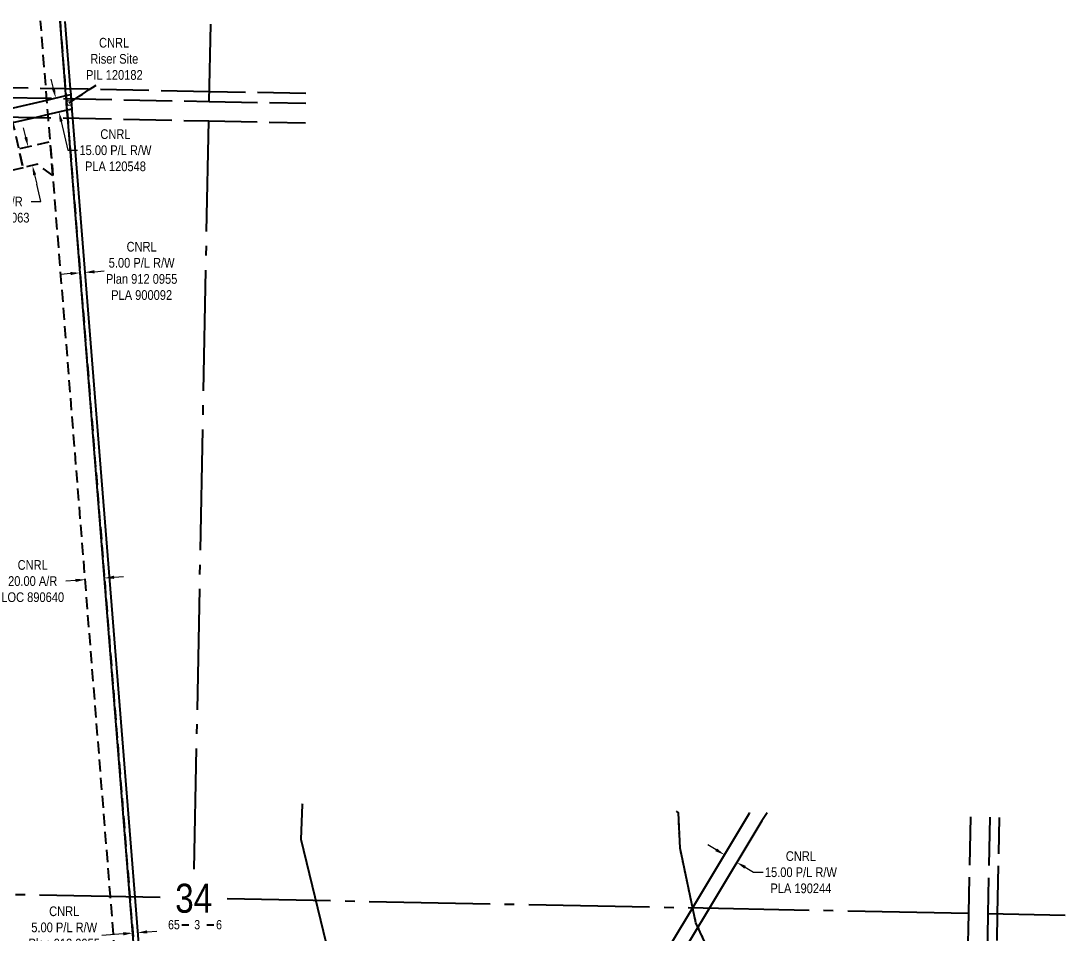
# Model space of a CAD drawing. Extents: x 405326 to 424052, y 6044755 to 6062236.
# Drawn here: x 411770 to 412851, y 6058759 to 6059702 of the extents above; entities that cross this region are included whole.
import ezdxf
from ezdxf.enums import TextEntityAlignment as Align

# ---------------------------------------------------------------- set-up
doc = ezdxf.new("R2010")
doc.units = 0
doc.header["$LTSCALE"] = 5
for name, pattern in [('foc-ACCESSROAD', [3.75, 2.5, -1.25]), ('foc-QUARTERLINE', [33, 25, -3, 2, -3]), ('foc-UNSURVEYED', [12.5, 10, -2.5]), ('foc-WHEELTRACKS', [2, 0.4, -1.6])]:
    doc.linetypes.add(name, pattern=pattern)
for name, color, linetype in [('10', 1, 'Continuous'), ('9', 3, 'Continuous'), ('F-AR', 190, 'foc-ACCESSROAD'), ('F-RW', 190, 'Continuous'), ('F-WS', 190, 'foc-ACCESSROAD'), ('L-SECLBL', 7, 'Continuous'), ('L-SECQ', 8, 'foc-QUARTERLINE'), ('L-USEC', 7, 'foc-UNSURVEYED'), ('T-CREEK', 160, 'Continuous'), ('T-WATER-P3', 160, 'foc-WHEELTRACKS')]:
    doc.layers.add(name, color=color, linetype=linetype)
for name, color, linetype, lineweight in [('F-AR-T', 190, 'Continuous', 9), ('F-RW-T', 190, 'Continuous', 9), ('F-WS-T', 190, 'Continuous', 9)]:
    doc.layers.add(name, color=color, linetype=linetype, lineweight=lineweight)
doc.styles.add('80CG', font='ARIALN.TTF', dxfattribs={"height": 10})
doc.styles.add('80L', font='ARIALN.TTF', dxfattribs={"height": 10})
doc.styles.add('foc-LtypeFont', font='ARIALN.TTF', dxfattribs={"height": 7.35})
doc.styles.add('SIMPLEX', font='ARIALN.TTF')
doc.linetypes.add('foc-TOPO-flowdirection-NOLINE', pattern='A,0,[">",foc-LtypeFont,S=0.3,R=0,X=0,Y=-0.945],-20,[">",foc-LtypeFont,S=0.3,R=0,X=0,Y=-0.945],0', length=20)
doc.dimstyles.new('Compass 5 000', dxfattribs={"dimscale": 5, "dimtxt": 9, "dimasz": 2, "dimexe": 0.2, "dimexo": 0.0625, "dimgap": 0.5, "dimtad": 0, "dimtih": 1, "dimtoh": 1, "dimzin": 0, "dimdsep": 46, "dimtxsty": '80CG', "dimcen": 0.1, "dimse1": 1, "dimse2": 1, "dimclrd": 256, "dimclrt": 256, "dimaunit": 1, "dimadec": 4, "dimazin": 0, "dimtfac": 0.06, "dimtofl": 0, "dimtmove": 0, "dimatfit": 1, "dimfxl": 0.2, "dimtolj": 1, "dimtzin": 0, "dimlwd": -1, "dimarcsym": 0})

# ---------------------------------------------------------------- blocks, each defined once
blk = doc.blocks.new('L-SECLBL')
at = {"layer": '9', "color": 7}
for p, q in [((-5.1, -27.8), (-12.3, -27.8)), ((20.7, -27.8), (13.5, -27.8))]:
    blk.add_line(p, q, dxfattribs=at)
at = {"layer": '10', "color": 2, "style": 'SIMPLEX'}
blk.add_attdef('SEC', text='', height=30, dxfattribs=at).set_placement((0, 0), align=Align.MIDDLE)
at = {"layer": '10', "color": 5, "style": '80L'}
blk.add_attdef('TWP', text='', height=9.5, dxfattribs=at).set_placement((-14.4, -27.4), align=Align.MIDDLE_RIGHT)
blk.add_attdef('RGE', text='', height=9.5, dxfattribs=at).set_placement((3.6, -27.4), align=Align.MIDDLE_CENTER)
blk.add_attdef('MER', text='', height=9.5, dxfattribs=at).set_placement((23.2, -27.4), align=Align.MIDDLE_LEFT)
blk = doc.blocks.new('*D842')
at = {"layer": 'F-RW-T', "transparency": 16777216}
for p, q in [((412489.6, 6058844.7), (412481, 6058849.9)), ((412519.6, 6058826.7), (412528.2, 6058821.5)), ((412528.2, 6058821.5), (412538.2, 6058821.5))]:
    blk.add_line(p, q, dxfattribs=at)
for points in [[(412490.5, 6058846.2), (412488.7, 6058843.3), (412498.2, 6058839.6)], [(412520.5, 6058828.1), (412518.7, 6058825.3), (412511, 6058831.8)]]:
    blk.add_solid(points, dxfattribs=at)
at = {"layer": 'F-RW-T', "transparency": 16777216, "insert": (412577.3, 6058821.5), "char_height": 10, "attachment_point": 5, "style": '80CG'}
blk.add_mtext('\\A1;CNRL\\P15.00 P/L R/W\\PPLA 190244', dxfattribs=at)
blk = doc.blocks.new('*D854')
at = {"layer": 'F-AR-T', "transparency": 16777216}
for p, q in [((411861.6, 6058688.9), (411851.6, 6058688.1)), ((411901.5, 6058692.1), (411911.4, 6058692.9))]:
    blk.add_line(p, q, dxfattribs=at)
for points in [[(411861.5, 6058690.6), (411861.7, 6058687.2), (411871.6, 6058689.7)], [(411901.3, 6058693.8), (411901.6, 6058690.4), (411891.5, 6058691.3)]]:
    blk.add_solid(points, dxfattribs=at)
at = {"layer": 'F-AR-T', "transparency": 16777216, "insert": (411817.3, 6058688.1), "char_height": 10, "attachment_point": 5, "style": '80CG'}
blk.add_mtext('\\A1;CNRL\\P20.00 A/R\\PLOC 890640', dxfattribs=at)
blk = doc.blocks.new('*D855')
at = {"layer": 'F-RW-T', "transparency": 16777216}
for p, q in [((411901.1, 6058759.8), (411911, 6058760.6)), ((411876.1, 6058757.8), (411854, 6058756.1))]:
    blk.add_line(p, q, dxfattribs=at)
for points in [[(411900.9, 6058761.5), (411901.2, 6058758.2), (411891.1, 6058759)], [(411876, 6058759.5), (411876.3, 6058756.2), (411886.1, 6058758.6)]]:
    blk.add_solid(points, dxfattribs=at)
at = {"layer": 'F-RW-T', "transparency": 16777216, "insert": (411815.2, 6058756.1), "char_height": 10, "attachment_point": 5, "style": '80CG'}
blk.add_mtext('\\A1;CNRL\\P5.00 P/L R/W\\PPlan 912 0955\\PPLA 900092', dxfattribs=at)
blk = doc.blocks.new('*D858')
at = {"layer": 'F-AR-T', "transparency": 16777216}
for p, q in [((411866.8, 6059126.7), (411876.7, 6059127.4)), ((411826.9, 6059123.5), (411816.9, 6059122.7))]:
    blk.add_line(p, q, dxfattribs=at)
for points in [[(411866.6, 6059128.3), (411866.9, 6059125), (411856.8, 6059125.9)], [(411826.8, 6059125.1), (411827, 6059121.8), (411836.9, 6059124.3)]]:
    blk.add_solid(points, dxfattribs=at)
at = {"layer": 'F-AR-T', "transparency": 16777216, "insert": (411782.6, 6059122.7), "char_height": 10, "attachment_point": 5, "style": '80CG'}
blk.add_mtext('\\A1;CNRL\\P20.00 A/R\\PLOC 890640', dxfattribs=at)
blk = doc.blocks.new('*D859')
at = {"layer": 'F-RW-T', "transparency": 16777216}
for p, q in [((411821.6, 6059440.8), (411811.7, 6059440)), ((411846.6, 6059442.8), (411856.5, 6059443.6))]:
    blk.add_line(p, q, dxfattribs=at)
for points in [[(411821.5, 6059442.5), (411821.8, 6059439.2), (411831.6, 6059441.6)], [(411846.4, 6059444.5), (411846.7, 6059441.1), (411836.6, 6059442)]]:
    blk.add_solid(points, dxfattribs=at)
at = {"layer": 'F-RW-T', "transparency": 16777216, "insert": (411895.3, 6059443.6), "char_height": 10, "attachment_point": 5, "style": '80CG'}
blk.add_mtext('\\A1;CNRL\\P5.00 P/L R/W\\PPlan 912 0955\\PPLA 900092', dxfattribs=at)
blk = doc.blocks.new('*D871')
at = {"layer": 'F-AR-T', "transparency": 16777216}
for p, q in [((411775.5, 6059581.8), (411773.2, 6059591.6)), ((411784.6, 6059542.9), (411786.9, 6059533.2)), ((411791.1, 6059515.3), (411786.9, 6059533.2)), ((411781.1, 6059515.3), (411791.1, 6059515.3))]:
    blk.add_line(p, q, dxfattribs=at)
for points in [[(411777.1, 6059582.2), (411773.9, 6059581.5), (411777.8, 6059572.1)], [(411786.2, 6059543.3), (411783, 6059542.5), (411782.3, 6059552.6)]]:
    blk.add_solid(points, dxfattribs=at)
at = {"layer": 'F-AR-T', "transparency": 16777216, "insert": (411746.8, 6059515.3), "char_height": 10, "attachment_point": 5, "style": '80CG'}
blk.add_mtext('\\A1;CNRL\\P20.00 A/R\\PLOC 120063', dxfattribs=at)
blk = doc.blocks.new('*D872')
at = {"layer": 'F-RW-T', "transparency": 16777216}
for p, q in [((411804.1, 6059632.2), (411801.8, 6059642)), ((411812.1, 6059598.2), (411819.1, 6059568.4)), ((411819.1, 6059568.4), (411829.1, 6059568.4))]:
    blk.add_line(p, q, dxfattribs=at)
for points in [[(411805.7, 6059632.6), (411802.4, 6059631.9), (411806.4, 6059622.5)], [(411813.7, 6059598.6), (411810.5, 6059597.8), (411809.8, 6059607.9)]]:
    blk.add_solid(points, dxfattribs=at)
at = {"layer": 'F-RW-T', "transparency": 16777216, "insert": (411868.2, 6059568.4), "char_height": 10, "attachment_point": 5, "style": '80CG'}
blk.add_mtext('\\A1;CNRL\\P15.00 P/L R/W\\PPLA 120548', dxfattribs=at)

msp = doc.modelspace()

# ---------------------------------------------------------------- linework, layer by layer
at = {"layer": 'F-AR', "flags": 128}
msp.add_lwpolyline([(411810.85, 6059701.868), (411816.429, 6059631.942), (411816.984, 6059624.99), (411817.119, 6059623.302), (411818.19, 6059609.873), (411818.325, 6059608.187), (411818.841, 6059601.725), (411883.135, 6058795.981), (411897.116, 6058620.741), (411899.524, 6058590.55), (411901.13, 6058570.419), (411901.325, 6058567.977), (411902.542, 6058552.73), (411902.945, 6058547.675), (411901.251, 6058532.766), (411900.054, 6058523.101), (411876.036, 6058485.075), (411869.271, 6058474.364), (411864.632, 6058475.529), (411846.076, 6058475.661), (411852.767, 6058486.035), (411880.678, 6058529.53), (411881.253, 6058535.117), (411882.851, 6058548.084), (411882.696, 6058550.043), (411882.29, 6058555.124), (411881.074, 6058570.37), (411880.973, 6058571.63), (411879.367, 6058591.761), (411876.958, 6058621.953), (411863.04, 6058796.377), (411803.518, 6059542.326), (411800.712, 6059577.491), (411798.905, 6059600.145), (411798.747, 6059602.121), (411798.497, 6059605.249), (411797.292, 6059620.366), (411796.494, 6059630.362), (411796.336, 6059632.337), (411790.78, 6059702.265)], dxfattribs=at)
msp.add_lwpolyline([(411803.518, 6059542.326), (411787.645, 6059553.889), (411772.699, 6059550.383), (411768.132, 6059569.846), (411800.712, 6059577.491), (411803.518, 6059542.326)], close=True, dxfattribs=at)
at = {"layer": 'F-RW'}
for points in [[(411897.117, 6058620.741), (411883.135, 6058795.981), (411818.84, 6059601.725), (411818.324, 6059608.187), (411818.19, 6059609.873), (411817.119, 6059623.302), (411816.984, 6059624.99), (411816.429, 6059631.941), (411810.85, 6059701.868)], [(411815.873, 6059701.769), (411821.453, 6059631.841), (411821.908, 6059626.146), (411822.043, 6059624.451), (411823.114, 6059611.028), (411823.249, 6059609.335), (411823.864, 6059601.627), (411888.156, 6058795.882), (411902.155, 6058620.439)], [(412355.083, 6058601.624), (412465.04, 6058784.463), (412524.161, 6058882.786), (412524.494, 6058883.278)], [(412542.374, 6058882.925), (412536.796, 6058874.705), (412482.331, 6058784.121), (412372.853, 6058602.082)]]:
    msp.add_lwpolyline(points, dxfattribs=at)
msp.add_lwpolyline([(411761.844, 6059596.641), (411664.553, 6059573.794), (411661.126, 6059588.391), (411725.755, 6059603.561), (411758.419, 6059611.237), (411797.291, 6059620.366), (411816.984, 6059624.99), (411821.908, 6059626.146), (411822.043, 6059624.451), (411823.114, 6059611.028), (411820.23, 6059610.352), (411818.19, 6059609.873), (411798.497, 6059605.249), (411786.251, 6059602.367), (411761.844, 6059596.641)], close=True, dxfattribs=at)
at = {"layer": 'F-WS', "flags": 128}
for points in [[(411772.699, 6059550.383), (411626.734, 6059516.128), (411605.657, 6059605.932), (411599.328, 6059632.911), (411612.382, 6059635.967), (411745.295, 6059667.164), (411753.267, 6059633.187), (411758.419, 6059611.237), (411760.38, 6059602.878), (411761.844, 6059596.641), (411768.132, 6059569.846), (411772.699, 6059550.383)], [(411823.114, 6059611.03), (411818.189, 6059609.882), (411818.055, 6059611.568), (411816.984, 6059624.997), (411821.908, 6059626.146), (411822.979, 6059612.723), (411823.114, 6059611.03)]]:
    msp.add_lwpolyline(points, close=True, dxfattribs=at)
at = {"layer": 'L-SECQ'}
for p, q in [((411965.176, 6059618.955), (411966.729, 6059698.787)), ((411949.72, 6058824.664), (411964.778, 6059598.851)), ((411914.621, 6058795.365), (411147.557, 6058810.536)), ((412750.712, 6058778.83), (411983.859, 6058793.996)), ((412850.648, 6058776.864), (412770.816, 6058778.442))]:
    msp.add_line(p, q, dxfattribs=at)
at = {"layer": 'L-USEC'}
for p, q in [((411965.364, 6059629.007), (411564.65, 6059636.928)), ((411564.457, 6059626.875), (411965.176, 6059618.955)), ((412065.3, 6059627.032), (411965.364, 6059629.007)), ((411965.176, 6059618.955), (412065.105, 6059616.98)), ((411564.06, 6059606.771), (411964.778, 6059598.851)), ((411964.778, 6059598.851), (412064.714, 6059596.876)), ((412752.638, 6058878.767), (412750.712, 6058778.83)), ((412772.742, 6058878.369), (412770.816, 6058778.442)), ((412780.869, 6058778.233), (412782.794, 6058878.17)), ((412750.712, 6058778.83), (412742.964, 6058376.741)), ((412770.816, 6058778.442), (412763.068, 6058376.354)), ((412773.121, 6058376.145), (412780.869, 6058778.233))]:
    msp.add_line(p, q, dxfattribs=at)
at = {"layer": 'T-CREEK', "flags": 128}
msp.add_lwpolyline([(412089.309, 6058736.03), (412060.18, 6058855.509), (412061.673, 6058891.6), (412061.824, 6058892.428)], dxfattribs=at)
at = {"layer": 'T-CREEK', "linetype": 'foc-TOPO-flowdirection-NOLINE', "flags": 128}
msp.add_lwpolyline([(412494.45, 6056250.375), (412485.932, 6056270.678), (412495.934, 6056278.518), (412525.934, 6056287.206), (412509.06, 6056318.735), (412497.454, 6056356.349), (412492.204, 6056400.179), (412480.914, 6056431.919), (412483.275, 6056436.11), (412515.251, 6056452.622), (412529.099, 6056488.751), (412494.918, 6056555.981), (412475.74, 6056586.734), (412452.873, 6056607.652), (412451.843, 6056615.996), (412465.05, 6056653.401), (412481.792, 6056687.556), (412475.368, 6056704.79), (412458.722, 6056709.221), (412452.583, 6056719.222), (412447.911, 6056736.563), (412481.123, 6056771.246), (412484.28, 6056790.897), (412485.652, 6056799.438), (412476.127, 6056802.262), (412446.652, 6056795.854), (412440.937, 6056805.38), (412432.772, 6056828.422), (412455.297, 6056877.18), (412451.746, 6056922.435), (412444.192, 6056928.039), (412411.494, 6056939.27), (412401.348, 6056976.265), (412436.933, 6056991.745), (412447.464, 6056998.562), (412444.199, 6057023.43), (412439.997, 6057035.637), (412415.659, 6057046.644), (412399.417, 6057061.362), (412406.064, 6057076.278), (412398.671, 6057096.903), (412314.265, 6057102.471), (412303.23, 6057106.143), (412301.494, 6057113.773), (412334.641, 6057155.06), (412347.443, 6057159.979), (412372.357, 6057184.868), (412372.481, 6057193.684), (412354.752, 6057218.414), (412331.293, 6057238.667), (412299.094, 6057261.379), (412292.523, 6057304.854), (412258.492, 6057310.248), (412250.01, 6057315.039), (412248.268, 6057316.019), (412239.826, 6057326.019), (412225.23, 6057360.732), (412231.122, 6057380.284), (412248.075, 6057381.649), (412249.721, 6057390.016), (412263.975, 6057417.882), (412260.093, 6057436.226), (412237.947, 6057441.296), (412228.843, 6057456.683), (412246.807, 6057466.155), (412254.944, 6057467.76), (412276.19, 6057488.559), (412275.048, 6057515.633), (412269.623, 6057527.028), (412243.393, 6057552.895), (412224.357, 6057584.498), (412220.93, 6057596.053), (412221.384, 6057614.04), (412221.803, 6057630.628), (412234.597, 6057669.3), (412244.522, 6057676.706), (412253.261, 6057699.635), (412239.241, 6057717.863), (412246.311, 6057730.09), (412261.234, 6057737.158), (412285.307, 6057731.853), (412307.983, 6057740.937), (412315.035, 6057784.922), (412326.189, 6057791.606), (412369.667, 6057782.744), (412387.631, 6057797.281), (412382.022, 6057809.991), (412334.833, 6057864.452), (412285.662, 6057917.5), (412251.678, 6057932.814), (412243.912, 6057976.276), (412227.436, 6057995.954), (412213.478, 6057995.626), (412192.241, 6057987.006), (412179.344, 6057994.552), (412164.387, 6058008.602), (412177.19, 6058018.644), (412175.963, 6058024.49), (412152.39, 6058046.398), (412131.844, 6058056.707), (412129.859, 6058085.859), (412157.832, 6058106.888), (412183.687, 6058131.005), (412189.23, 6058153.756), (412182.344, 6058165.712), (412152.406, 6058186.239), (412124.815, 6058208.853), (412125.146, 6058217.038), (412147.997, 6058236.474), (412157.082, 6058249.374), (412150.103, 6058272.148), (412144.314, 6058308.37), (412145.86, 6058351.117), (412155.217, 6058392.523), (412157.581, 6058434.219), (412150.408, 6058476.693), (412147.509, 6058521.013), (412155.316, 6058560.365), (412145.718, 6058600.129), (412139.022, 6058641.563), (412123.939, 6058675.65), (412089.355, 6058735.949), (412060.226, 6058855.429), (412061.719, 6058891.519), (412061.885, 6058892.427)], dxfattribs=at)
at = {"layer": 'T-WATER-P3', "linetype": 'foc-TOPO-flowdirection-NOLINE', "flags": 128}
msp.add_lwpolyline([(412845.288, 6058498.753), (412842.775, 6058503.388), (412817.597, 6058530.074), (412756.617, 6058568.779), (412727.092, 6058589.749), (412706.029, 6058618.631), (412681.986, 6058645.222), (412639.894, 6058654.72), (412604.403, 6058669.231), (412600.985, 6058671.071), (412595.58, 6058673.979), (412591.654, 6058676.092), (412568.077, 6058691.112), (412536.139, 6058691.045), (412504.439, 6058703.155), (412484.622, 6058735.236), (412468.741, 6058769.296), (412452.367, 6058846.398), (412450.58, 6058883.114), (412448.613, 6058884.779)], dxfattribs=at)
at = {"layer": 'T-WATER-P3', "flags": 128}
msp.add_lwpolyline([(412845.288, 6058498.749), (412842.729, 6058503.469), (412817.551, 6058530.155), (412756.571, 6058568.859), (412727.046, 6058589.83), (412705.983, 6058618.712), (412681.94, 6058645.303), (412639.848, 6058654.801), (412604.357, 6058669.312), (412600.939, 6058671.152), (412595.534, 6058674.06), (412591.608, 6058676.173), (412568.031, 6058691.193), (412536.093, 6058691.126), (412504.393, 6058703.236), (412484.576, 6058735.317), (412468.695, 6058769.377), (412452.321, 6058846.479), (412450.534, 6058883.195), (412448.664, 6058884.778)], dxfattribs=at)

# ---------------------------------------------------------------- block references
at = {"layer": 'L-SECLBL', "color": 2}
msp.add_blockref('L-SECLBL', (411949.141, 6058794.682), dxfattribs=at).add_auto_attribs({'SEC': '34', 'TWP': '65', 'RGE': '3', 'MER': '6'})

# ---------------------------------------------------------------- texts
at = {"layer": 'F-WS-T', "insert": (411837.225, 6059684.695), "char_height": 10, "attachment_point": 1, "style": '80L'}
msp.add_mtext_dynamic_manual_height_columns('\\pi13.99611;CNRL\\P\\pi4.95791;Riser Site\\P\\pi0.53431;PIL 120182', width=58.19004, gutter_width=49.978, heights=[0], dxfattribs=at)

# ---------------------------------------------------------------- dimensions: what is measured, and where the dimension line sits
at = {"layer": 'F-AR-T'}
dim = msp.add_linear_dim(base=(411782.339, 6059552.645), p1=(411777.225, 6059571.979), p2=(411781.791, 6059552.516), angle=283.201829, text='CNRL\\P20.00 A/R\\PLOC 120063', dimstyle='Compass 5 000', override={"dimtmove": 1}, dxfattribs=at)
dim.commit()
dim.dimension.update_dxf_attribs({"geometry": '*D871', "text_midpoint": (411771.553, 6059515.266), "dimtype": 161})
dim = msp.add_aligned_dim(p1=(411856.812, 6059125.858), p2=(411836.876, 6059124.268), distance=0.003, text='CNRL\\P20.00 A/R\\PLOC 890640', dimstyle='Compass 5 000', dxfattribs=at)
dim.commit()
dim.dimension.update_dxf_attribs({"geometry": '*D858', "text_midpoint": (411782.649, 6059122.674)})
dim = msp.add_linear_dim(base=(411871.552, 6058689.705), p1=(411884.898, 6058773.867), p2=(411864.963, 6058772.276), angle=184.562261, text='CNRL\\P20.00 A/R\\PLOC 890640', dimstyle='Compass 5 000', dxfattribs=at)
dim.commit()
dim.dimension.update_dxf_attribs({"geometry": '*D854', "text_midpoint": (411817.325, 6058688.114), "dimtype": 161})
at = {"layer": 'F-RW-T'}
for base, p1, p2, angle, text, picture, middle in [((411809.796, 6059607.908), (411790.25, 6059618.712), (411793.684, 6059604.116), 283.241241, 'CNRL\\P15.00 P/L R/W\\PPLA 120548', '*D872', (411868.169, 6059568.443)), ((411886.116, 6058758.622), (411893.895, 6058723.959), (411888.913, 6058723.561), 184.562034, 'CNRL\\P5.00 P/L R/W\\PPlan 912 0955\\PPLA 900092', '*D855', (411815.246, 6058756.061))]:
    dim = msp.add_linear_dim(base=base, p1=p1, p2=p2, angle=angle, text=text, dimstyle='Compass 5 000', dxfattribs=at)
    dim.commit()
    dim.dimension.update_dxf_attribs({"geometry": picture, "text_midpoint": middle, "dimtype": 161})
for p1, p2, distance, text, picture, middle in [((411831.441, 6059443.806), (411836.425, 6059444.203), -2.195, 'CNRL\\P5.00 P/L R/W\\PPlan 912 0955\\PPLA 900092', '*D859', (411895.305, 6059443.607)), ((412502.911, 6058847.447), (412515.761, 6058839.72), -9.185, 'CNRL\\P15.00 P/L R/W\\PPLA 190244', '*D842', (412577.255, 6058821.543))]:
    dim = msp.add_aligned_dim(p1=p1, p2=p2, distance=distance, text=text, dimstyle='Compass 5 000', dxfattribs=at)
    dim.commit()
    dim.dimension.update_dxf_attribs({"geometry": picture, "text_midpoint": middle})

# ---------------------------------------------------------------- leaders
at = {"layer": 'F-WS-T', "path_type": 1}
msp.add_leader([(411820.341, 6059617.312), (411848.084, 6059635.724)], dimstyle='Compass 5 000', override={"dimasz": 1, "dimgap": 0.5, "dimtad": 0, "dimldrblk": 'DotBlank'}, dxfattribs=at)

doc.saveas('drawing.dxf')
